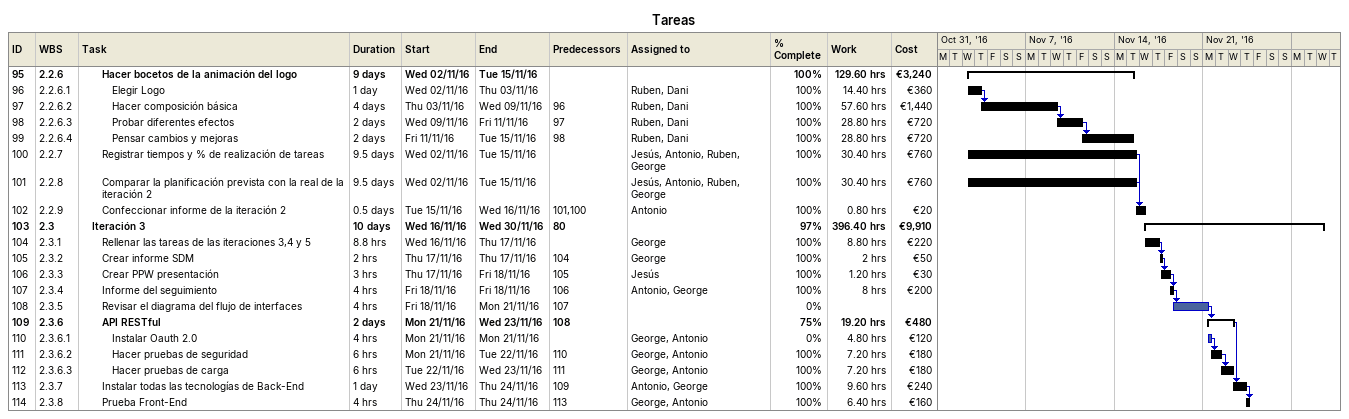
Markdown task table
Tareas

| ID | WBS | Task | Duration | Start | Finish | Predecessors | Resources | % complete | Work (h) | Cost (€) |
|---|---|---|---|---|---|---|---|---|---|---|
| 95 | 2.2.6 | **Hacer bocetos de la animación del logo** | 9d | 2016-11-02 | 2016-11-15 |  |  | 100 | 129.60 | 3240 |
| 96 | 2.2.6.1 | Elegir Logo | 1d | 2016-11-02 | 2016-11-03 |  | Ruben, Dani | 100 | 14.40 | 360 |
| 97 | 2.2.6.2 | Hacer composición básica | 4d | 2016-11-03 | 2016-11-09 | 96 | Ruben, Dani | 100 | 57.60 | 1440 |
| 98 | 2.2.6.3 | Probar diferentes efectos | 2d | 2016-11-09 | 2016-11-11 | 97 | Ruben, Dani | 100 | 28.80 | 720 |
| 99 | 2.2.6.4 | Pensar cambios y mejoras | 2d | 2016-11-11 | 2016-11-15 | 98 | Ruben, Dani | 100 | 28.80 | 720 |
| 100 | 2.2.7 | Registrar tiempos y % de realización de tareas | 9.5d | 2016-11-02 | 2016-11-15 |  | Jesús, Antonio, Ruben, George | 100 | 30.40 | 760 |
| 101 | 2.2.8 | Comparar la planificación prevista con la real de la iteración 2 | 9.5d | 2016-11-02 | 2016-11-15 |  | Jesús, Antonio, Ruben, George | 100 | 30.40 | 760 |
| 102 | 2.2.9 | Confeccionar informe de la iteración 2 | 0.5d | 2016-11-15 | 2016-11-16 | 101, 100 | Antonio | 100 | 0.80 | 20 |
| 103 | 2.3 | **Iteración 3** | 10d | 2016-11-16 | 2016-11-30 | 80 |  | 97 | 396.40 | 9910 |
| 104 | 2.3.1 | Rellenar las tareas de las iteraciones 3,4 y 5 | 8.8h | 2016-11-16 | 2016-11-17 |  | George | 100 | 8.80 | 220 |
| 105 | 2.3.2 | Crear informe SDM | 2h | 2016-11-17 | 2016-11-17 | 104 | George | 100 | 2 | 50 |
| 106 | 2.3.3 | Crear PPW presentación | 3h | 2016-11-17 | 2016-11-18 | 105 | Jesús | 100 | 1.20 | 30 |
| 107 | 2.3.4 | Informe del seguimiento | 4h | 2016-11-18 | 2016-11-18 | 106 | Antonio, George | 100 | 8 | 200 |
| 108 | 2.3.5 | Revisar el diagrama del flujo de interfaces | 4h | 2016-11-18 | 2016-11-21 | 107 |  | 0 |  |  |
| 109 | 2.3.6 | **API RESTful** | 2d | 2016-11-21 | 2016-11-23 | 108 |  | 75 | 19.20 | 480 |
| 110 | 2.3.6.1 | Instalar Oauth 2.0 | 4h | 2016-11-21 | 2016-11-21 |  | George, Antonio | 0 | 4.80 | 120 |
| 111 | 2.3.6.2 | Hacer pruebas de seguridad | 6h | 2016-11-21 | 2016-11-22 | 110 | George, Antonio | 100 | 7.20 | 180 |
| 112 | 2.3.6.3 | Hacer pruebas de carga | 6h | 2016-11-22 | 2016-11-23 | 111 | George, Antonio | 100 | 7.20 | 180 |
| 113 | 2.3.7 | Instalar todas las tecnologías de Back-End | 1d | 2016-11-23 | 2016-11-24 | 109 | Antonio, George | 100 | 9.60 | 240 |
| 114 | 2.3.8 | Prueba Front-End | 4h | 2016-11-24 | 2016-11-24 | 113 | George, Antonio | 100 | 6.40 | 160 |
